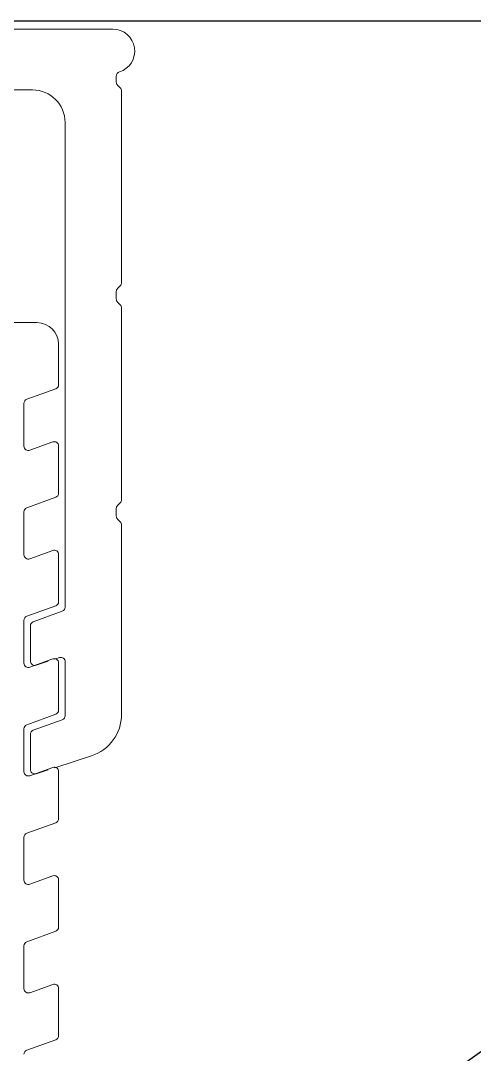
# Model space of a CAD drawing. Header units: feet. Extents: x 3965 to 4565, y 17056 to 17261.
# Drawn here: x 4401.84 to 4410.69, y 17149.82 to 17169.99 of the extents above; entities that cross this region are included whole.
import ezdxf

# ---------------------------------------------------------------- set-up
doc = ezdxf.new("R2010")
doc.units = ezdxf.units.FT
doc.header["$MEASUREMENT"] = 0
doc.linetypes.add('HIDDEN', pattern=[0.375, 0.25, -0.125])
doc.styles.add('PAPER SPACE TXT', font='technic_.ttf', dxfattribs={"height": 0.125})
doc.dimstyles.new('PAPER SPACE', dxfattribs={"dimscale": 0, "dimtxt": 0.125, "dimasz": 0.125, "dimexe": 0, "dimexo": 0.020508, "dimgap": 0.041992, "dimtad": 1, "dimdec": 4, "dimzin": 3, "dimdsep": 46, "dimlunit": 4, "dimtxsty": 'PAPER SPACE TXT', "dimcen": 0.125, "dimclrd": 1, "dimclre": 1, "dimclrt": 7, "dimadec": 0, "dimazin": 0, "dimtfac": 1, "dimtdec": 4, "dimtofl": 0, "dimtmove": 2, "dimatfit": 3, "dimfxl": 1, "dimfrac": 2, "dimtolj": 1, "dimtzin": 0, "dimarcsym": 1})

msp = doc.modelspace()

# ---------------------------------------------------------------- linework, layer by layer
at = {"color": 6}
msp.add_line((4286.391, 17169.989), (4503.397, 17169.989), dxfattribs=at)
at = {"color": 7, "linetype": 'Continuous', "lineweight": 15}
for p, q in [((4386.152, 17169.823), (4403.637, 17169.823)), ((4403.704, 17168.789), (4403.704, 17168.907)), ((4403.781, 17168.677), (4403.729, 17168.729)), ((4402.07, 17168.638), (4387.718, 17168.638)), ((4403.806, 17168.617), (4403.806, 17164.877)), ((4402.705, 17158.545), (4402.705, 17168.003)), ((4403.704, 17164.556), (4403.704, 17164.706)), ((4403.729, 17164.765), (4403.781, 17164.817)), ((4403.781, 17164.444), (4403.729, 17164.496)), ((4403.806, 17164.384), (4403.806, 17160.644)), ((4402.155, 17164.097), (4399.022, 17164.097)), ((4402.578, 17162.886), (4402.578, 17163.674)), ((4401.957, 17162.601), (4402.523, 17162.807)), ((4401.901, 17161.685), (4401.901, 17162.521)), ((4402.465, 17161.769), (4402.015, 17161.606)), ((4402.578, 17160.769), (4402.578, 17161.69)), ((4401.957, 17160.484), (4402.523, 17160.69)), ((4403.704, 17160.322), (4403.704, 17160.472)), ((4403.729, 17160.532), (4403.781, 17160.584)), ((4401.901, 17159.568), (4401.901, 17160.404)), ((4403.781, 17160.21), (4403.729, 17160.262)), ((4403.806, 17160.15), (4403.806, 17156.452)), ((4402.465, 17159.653), (4402.015, 17159.489)), ((4402.578, 17158.652), (4402.578, 17159.573)), ((4401.957, 17158.367), (4402.523, 17158.573)), ((4402.65, 17158.465), (4402.084, 17158.259)), ((4401.901, 17157.451), (4401.901, 17158.287)), ((4402.028, 17158.18), (4402.028, 17157.493)), ((4402.465, 17157.536), (4402.015, 17157.372)), ((4402.521, 17157.536), (4402.594, 17157.56)), ((4402.578, 17156.536), (4402.578, 17157.456)), ((4402.705, 17156.428), (4402.705, 17157.48)), ((4401.957, 17156.25), (4402.523, 17156.456)), ((4402.65, 17156.348), (4402.084, 17156.142)), ((4401.901, 17155.335), (4401.901, 17156.17)), ((4402.028, 17156.063), (4402.028, 17155.376)), ((4402.521, 17155.419), (4403.221, 17155.647)), ((4402.465, 17155.419), (4402.015, 17155.255)), ((4402.578, 17154.419), (4402.578, 17155.339)), ((4401.957, 17154.133), (4402.523, 17154.339)), ((4401.901, 17153.218), (4401.901, 17154.054)), ((4402.465, 17153.302), (4402.015, 17153.138)), ((4402.578, 17152.302), (4402.578, 17153.222)), ((4401.957, 17152.016), (4402.523, 17152.222)), ((4401.901, 17151.101), (4401.901, 17151.937)), ((4402.465, 17151.185), (4402.015, 17151.021)), ((4402.578, 17150.185), (4402.578, 17151.106)), ((4401.957, 17149.899), (4402.523, 17150.105))]:
    msp.add_line(p, q, dxfattribs=at)
at = {"color": 7, "linetype": 'HIDDEN', "lineweight": 0}
for p, q in [((4402.139, 17157.412), (4402.521, 17157.536)), ((4402.139, 17155.295), (4402.521, 17155.419))]:
    msp.add_line(p, q, dxfattribs=at)
at = {"color": 7, "linetype": 'HIDDEN', "lineweight": 0, "flags": 128}
for points in [[(4402.114, 17157.408), (4402.119, 17157.408), (4402.139, 17157.412)], [(4402.114, 17155.291), (4402.119, 17155.291), (4402.139, 17155.295)]]:
    msp.add_lwpolyline(points, dxfattribs=at)
at = {"color": 7, "linetype": 'Continuous', "lineweight": 15}
for centre, radius, start, end in [((4403.637, 17169.396), 0.427, 287.3238, 90), ((4403.789, 17168.907), 0.0847, 107.3238, 180), ((4403.789, 17168.789), 0.0847, 180, 225), ((4403.721, 17168.617), 0.0847, 0, 45), ((4402.07, 17168.003), 0.635, 0, 90), ((4403.721, 17164.877), 0.0847, 315, 0), ((4403.789, 17164.706), 0.0847, 135, 180), ((4403.789, 17164.556), 0.0847, 180, 225), ((4403.721, 17164.384), 0.0847, 0, 45), ((4402.155, 17163.674), 0.423, 0, 90), ((4402.494, 17162.886), 0.0847, 290, 0), ((4401.986, 17162.521), 0.0847, 110, 180), ((4401.986, 17161.685), 0.0847, 180, 290), ((4402.494, 17161.69), 0.0847, 0, 110), ((4402.494, 17160.769), 0.0847, 290, 0), ((4403.721, 17160.644), 0.0847, 315, 0), ((4401.986, 17160.404), 0.0847, 110, 180), ((4403.789, 17160.472), 0.0847, 135, 180), ((4403.789, 17160.322), 0.0847, 180, 225), ((4403.721, 17160.15), 0.0847, 0, 45), ((4402.494, 17159.573), 0.0847, 0, 110), ((4401.986, 17159.568), 0.0847, 180, 290), ((4402.494, 17158.652), 0.0847, 290, 0), ((4402.621, 17158.545), 0.0847, 290, 0), ((4401.986, 17158.287), 0.0847, 110, 180), ((4402.113, 17158.18), 0.0847, 110, 180), ((4401.986, 17157.451), 0.0847, 180, 290), ((4402.113, 17157.493), 0.0847, 180, 271.0071), ((4402.494, 17157.456), 0.0847, 0, 110), ((4402.621, 17157.48), 0.0847, 0, 108), ((4402.494, 17156.536), 0.0847, 290, 0), ((4402.621, 17156.428), 0.0847, 290, 0), ((4402.959, 17156.452), 0.847, 288, 0), ((4401.986, 17156.17), 0.0847, 110, 180), ((4402.113, 17156.063), 0.0847, 110, 180), ((4402.113, 17155.376), 0.0847, 180, 271.0071), ((4402.494, 17155.339), 0.0847, 0, 110), ((4401.986, 17155.335), 0.0847, 180, 290), ((4402.494, 17154.419), 0.0847, 290, 0), ((4401.986, 17154.054), 0.0847, 110, 180), ((4401.986, 17153.218), 0.0847, 180, 290), ((4402.494, 17153.222), 0.0847, 0, 110), ((4402.494, 17152.302), 0.0847, 290, 0), ((4401.986, 17151.937), 0.0847, 110, 180), ((4402.494, 17151.106), 0.0847, 0, 110), ((4401.986, 17151.101), 0.0847, 180, 290), ((4402.494, 17150.185), 0.0847, 290, 0), ((4401.986, 17149.82), 0.0847, 110, 180)]:
    msp.add_arc(centre, radius, start, end, dxfattribs=at)

# ---------------------------------------------------------------- leaders
msp.add_leader([(4398.326, 17141.028), (4428.433, 17162.352), (4434.594, 17162.352)], dimstyle='PAPER SPACE', override={"dimscale": 66.653699, "dimtad": 0})

doc.saveas('drawing.dxf')
